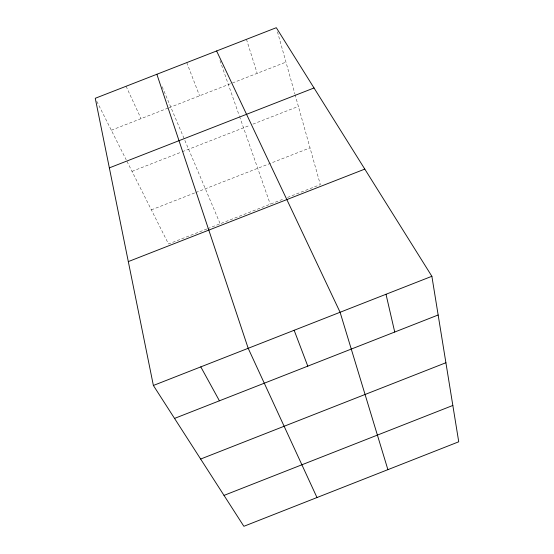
<?xml version="1.0" encoding="UTF-8"?>
<svg xmlns="http://www.w3.org/2000/svg" width="554" height="554" viewBox="0 0 554 554"><rect width="100%" height="100%" fill="white"/><g stroke="black" fill="none" stroke-linecap="round" stroke-linejoin="round"><path stroke-width="0.42" stroke-dasharray="2.77 2.08" d="M206.857 228.982L168.506 243.982L126.575 160.556M207.639 228.67L284.341 198.678M287.471 197.453L320.323 184.6L295.116 94.755M111.326 130.232L168.34 107.988M169.143 107.677L285.961 62.103M132.004 171.366L181.539 152.018M182.328 151.713L249.792 125.37M252.929 124.144L298.384 106.396M151.36 209.869L195.029 192.806M195.818 192.494L310.018 147.863M96.798 101.327L126.187 159.787M126.077 86.272L141.048 118.639M162.163 86.756L220.16 223.774M186.753 62.616L199.572 95.807M219.98 60.573L239.259 115.641M239.543 116.451L270.262 204.184M246.468 39.334L257.174 73.329M277.457 31.793L294.887 93.924"/><path stroke-width="0.83" d="M224.01 495.394L452.833 405.459M128.313 261.599L364.802 169.102M153.375 385.473L431.871 276.287L276.308 27.7L95.267 98.287L153.375 385.473L243.864 526.3L458.733 441.794L431.871 276.287M174.545 418.415L438.152 314.991M200.652 459.044L445.901 362.738M109.353 167.876L314.028 87.968M200.797 366.88L219.426 400.805M216.614 50.975L340.094 312.269L387.897 469.654M316.992 497.54L248.192 348.3L156.872 74.264M294.153 330.281L307.789 366.139M386 294.271L394.725 332.026"/></g></svg>
